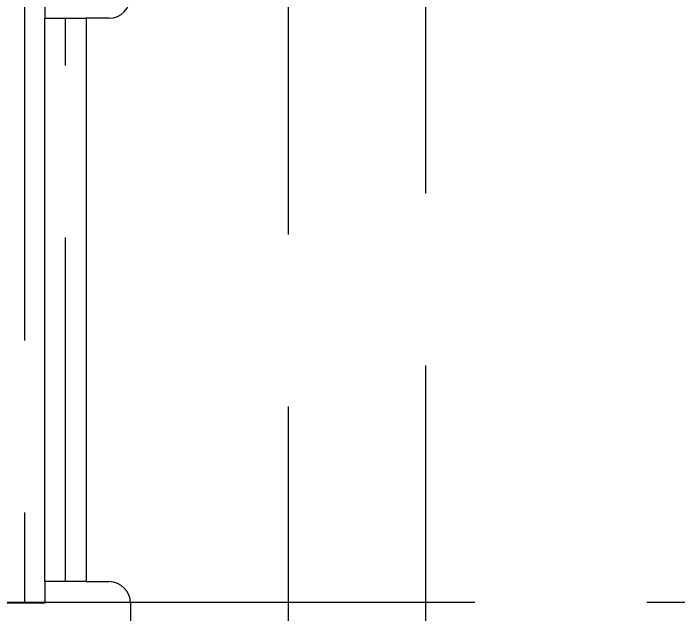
# Model space of a CAD drawing. Header units: metres. Extents: x 0 to 21025, y 0 to 14850.
# Drawn here: x 6303.2 to 6456.7, y 9118.8 to 9257.5 of the extents above; entities that cross this region are included whole.
import ezdxf

# ---------------------------------------------------------------- set-up
doc = ezdxf.new("R2010")
doc.units = ezdxf.units.M
doc.header["$LTSCALE"] = 25
doc.linetypes.add('HIDDEN2', pattern=[4.7625, 3.175, -1.5875])
for name, color, linetype in [('SL1', 8, 'Continuous'), ('SL4', 4, 'Continuous'), ('ST1', 7, 'HIDDEN2')]:
    doc.layers.add(name, color=color, linetype=linetype)

msp = doc.modelspace()

# ---------------------------------------------------------------- linework, layer by layer
at = {"layer": 'SL1'}
for radius, start, end in [(1215.5, 107.106787, 166.785047), (1170.7, 106.690475, 164.690823), (1164.35, 106.913784, 164.513299), (1158.35, 107.10294, 164.435358)]:
    msp.add_arc((6782.517, 8419.394), radius, start, end, dxfattribs=at)
at = {"layer": 'SL4'}
for p, q in [((6310.514, 9261.149), (6310.514, 9256.384)), ((6310.514, 9126.384), (6310.514, 9256.384)), ((6310.514, 9256.384), (6320.039, 9256.384)), ((6320.039, 9256.384), (6320.039, 9126.384)), ((6325.277, 9256.384), (6320.039, 9256.384)), ((6310.514, 9126.384), (6310.514, 9121.619)), ((6320.039, 9126.384), (6310.514, 9126.384)), ((6320.039, 9126.384), (6325.277, 9126.384)), ((5540.514, 9121.619), (6330.271, 9121.619)), ((6330.277, 9121.384), (6330.277, 9056.144))]:
    msp.add_line(p, q, dxfattribs=at)
for centre, start, end in [((6325.277, 9261.384), 270, 0), ((6325.277, 9121.384), 0, 90)]:
    msp.add_arc(centre, 5, start, end, dxfattribs=at)
at = {"layer": 'ST1'}
for p, q in [((6366.639, 9285.884), (6366.639, 9096.884)), ((6398.389, 9096.884), (6398.389, 9285.884)), ((6305.752, 9261.384), (6305.752, 9121.384)), ((6315.277, 9126.384), (6315.277, 9256.384)), ((6320.039, 9256.384), (6320.039, 9126.384)), ((6310.514, 9121.384), (6300.989, 9121.384)), ((6310.514, 9121.619), (6310.514, 9121.384)), ((6330.271, 9121.619), (6540.514, 9121.619))]:
    msp.add_line(p, q, dxfattribs=at)

doc.saveas('drawing.dxf')
